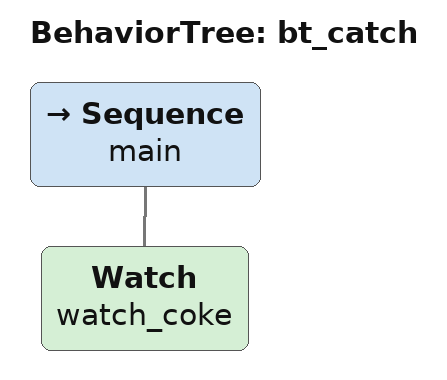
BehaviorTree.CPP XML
<root>
    <BehaviorTree ID="bt_catch">
    <Sequence name="main">
        <Watch name="watch_coke"/>
    </Sequence>
    </BehaviorTree>
</root>
